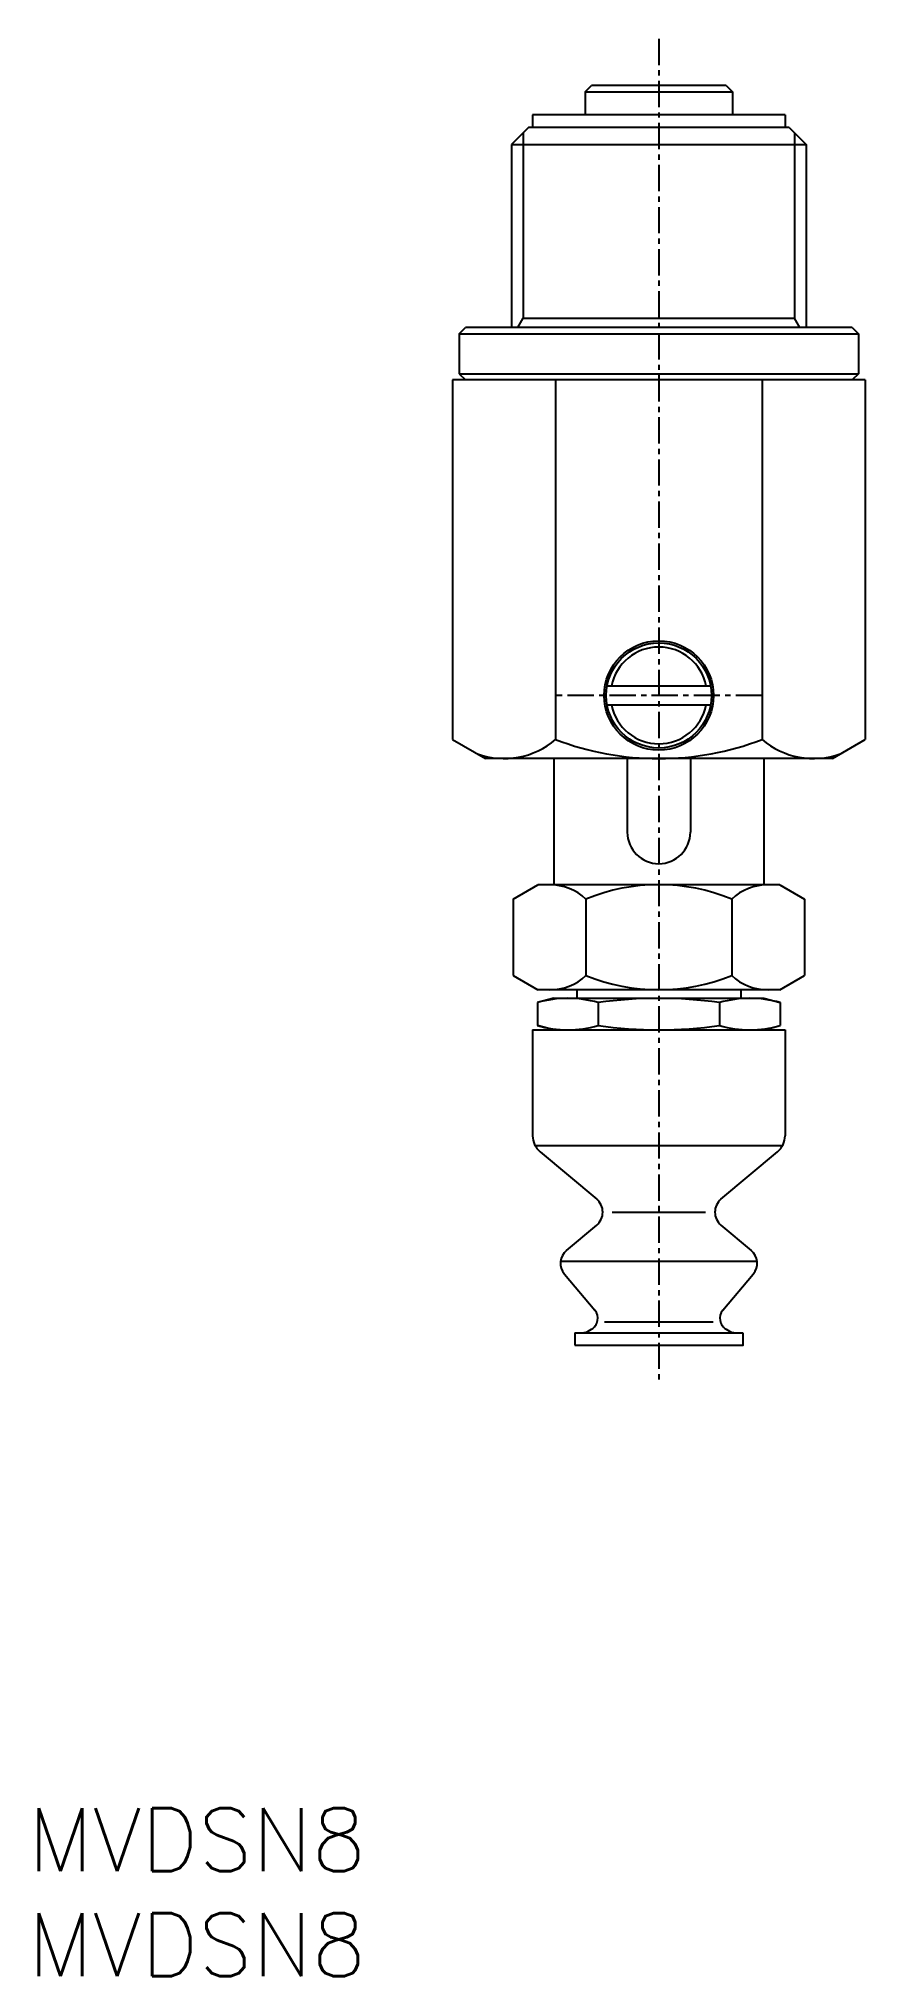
# Model space of a CAD drawing. Extents: x 0.5 to 39.8, y 0 to 92.1.
import ezdxf

# ---------------------------------------------------------------- set-up
doc = ezdxf.new("R2010")
doc.units = 0
doc.linetypes.add('CENTER', pattern=[2, 1.25, -0.25, 0.25, -0.25])
doc.layers.get('0').update_dxf_attribs({"linetype": 'CONTINUOUS'})
doc.layers.add('CENTER', color=1, linetype='CENTER')
doc.styles.get("Standard").update_dxf_attribs({"font": 'txt.shx'})

# ---------------------------------------------------------------- blocks, each defined once
blk = doc.blocks.new('*U6')
at = {"color": 7, "linetype": 'CONTINUOUS'}
blk.add_text('MVDSN8', height=3, dxfattribs=at).set_placement((0, 0))
blk = doc.blocks.new('*U7')
at = {"color": 7, "linetype": 'CONTINUOUS'}
blk.add_text('MVDSN8', height=3, dxfattribs=at).set_placement((0, 5))

msp = doc.modelspace()

# ---------------------------------------------------------------- linework, layer by layer
at = {"color": 7, "linetype": 'CONTINUOUS'}
for p, q in [((26.5, 89.6), (26.8, 89.9)), ((26.5, 89.6), (26.5, 88.5)), ((26.5, 89.6), (33.5, 89.6)), ((33.2, 89.9), (26.8, 89.9)), ((33.2, 89.9), (33.5, 89.6)), ((33.5, 89.6), (33.5, 88.5)), ((36, 88.5), (24, 88.5)), ((24, 88.5), (24, 87.9)), ((36, 88.5), (36, 87.9)), ((23.8, 87.9), (23, 87.1)), ((23.541, 87.641), (23.541, 78.838)), ((36.2, 87.9), (23.8, 87.9)), ((36.2, 87.9), (37, 87.1)), ((36.458, 87.641), (36.458, 78.838)), ((23, 87.1), (23, 78.4)), ((23, 87.1), (37, 87.1)), ((37, 87.1), (37, 78.4)), ((20.5, 78.1), (20.8, 78.4)), ((39.2, 78.4), (20.8, 78.4)), ((23.289, 78.4), (23.542, 78.838)), ((23.541, 78.838), (36.458, 78.838)), ((36.711, 78.4), (36.458, 78.838)), ((39.2, 78.4), (39.5, 78.1)), ((20.5, 78.1), (20.5, 76.2)), ((20.5, 78.1), (39.5, 78.1)), ((39.5, 78.1), (39.5, 76.2)), ((39.815, 75.9), (20.185, 75.9)), ((20.185, 75.9), (20.185, 58.804)), ((20.5, 76.2), (20.8, 75.9)), ((20.5, 76.2), (39.5, 76.2)), ((25.093, 75.9), (25.093, 58.804)), ((34.907, 75.9), (34.907, 58.804)), ((39.5, 76.2), (39.2, 75.9)), ((39.815, 75.9), (39.815, 58.804)), ((27.541, 61.35), (32.459, 61.35)), ((27.541, 60.45), (32.459, 60.45)), ((20.185, 58.804), (21.75, 57.9)), ((38.25, 57.9), (39.815, 58.804)), ((38.25, 57.9), (21.75, 57.9)), ((25, 57.9), (25, 51.9)), ((28.5, 57.9), (28.5, 54.4)), ((31.5, 57.9), (31.5, 54.4)), ((35, 57.9), (35, 51.9)), ((23.072, 51.22), (24.25, 51.9)), ((35.75, 51.9), (24.25, 51.9)), ((35.75, 51.9), (36.928, 51.22)), ((23.072, 51.22), (23.072, 47.58)), ((26.536, 51.22), (26.536, 47.58)), ((33.464, 51.22), (33.464, 47.58)), ((36.928, 51.22), (36.928, 47.58)), ((23.072, 47.58), (24.25, 46.9)), ((35.75, 46.9), (36.928, 47.58)), ((24.226, 46.293), (24.226, 45.207)), ((25, 46.5), (24.227, 46.293)), ((35.75, 46.9), (24.25, 46.9)), ((25, 46.5), (35, 46.5)), ((26.1, 46.9), (26.1, 46.5)), ((27.113, 46.293), (27.113, 45.207)), ((32.887, 46.293), (32.887, 45.207)), ((33.9, 46.9), (33.9, 46.5)), ((35, 46.5), (35.773, 46.293)), ((35.773, 46.293), (35.773, 45.207)), ((25, 45), (24.226, 45.207)), ((35, 45), (35.773, 45.207)), ((24, 45), (36, 45)), ((24, 45), (24, 39.966)), ((36, 45), (36, 39.966)), ((24.115, 39.5), (35.885, 39.5)), ((24.357, 39.2), (27.047, 36.943)), ((32.953, 36.943), (35.643, 39.2)), ((27.777, 36.33), (32.223, 36.33)), ((25.613, 34.514), (27.047, 35.718)), ((32.953, 35.718), (34.387, 34.514)), ((25.333, 34), (34.667, 34)), ((25.514, 33.387), (26.958, 31.666)), ((33.042, 31.666), (34.486, 33.387)), ((26, 30.6), (26, 30)), ((26, 30.6), (34, 30.6)), ((26.636, 30.667), (26.799, 30.761)), ((27.418, 31.119), (32.582, 31.119)), ((33.201, 30.761), (33.364, 30.667)), ((34, 30.6), (34, 30)), ((26, 30), (34, 30))]:
    msp.add_line(p, q, dxfattribs=at)
for radius in [2.6, 2.5]:
    msp.add_circle((30, 60.9), radius, dxfattribs=at)
for centre, radius, start, end in [((30, 60.9), 2.3, 11.28284, 168.71716), ((30, 60.9), 2.3, 191.28284, 348.71716), ((22.639, 61.684), 3.784, 250.42988, 310.4299), ((30, 71.679), 13.779, 249.13594, 290.86407), ((37.361, 61.684), 3.784, 229.5701, 289.57009), ((30, 54.4), 1.5, 180, 0), ((24.804, 49.355), 2.545, 47.11672, 90), ((30, 42.739), 9.161, 67.78069, 112.21931), ((35.196, 49.355), 2.545, 90, 132.88328), ((24.804, 49.445), 2.545, 270, 312.88328), ((30, 56.061), 9.161, 247.78069, 292.21931), ((35.196, 49.445), 2.545, 227.11672, 270), ((25.67, 41.37), 5.13, 73.65713, 106.34286), ((30, 26.293), 20.207, 81.7868, 98.21321), ((34.33, 41.37), 5.13, 73.65713, 106.34286), ((25.67, 50.13), 5.13, 253.65714, 286.34287), ((30, 65.207), 20.207, 261.78679, 278.2132), ((34.33, 50.13), 5.13, 253.65714, 286.34287), ((25, 39.966), 1, 180, 230.00001), ((35, 39.966), 1, 309.99999, 0), ((26.533, 36.33), 0.8, 310, 50), ((33.467, 36.33), 0.8, 130, 230), ((26.127, 33.901), 0.8, 130.00002, 220), ((33.873, 33.901), 0.8, 320, 49.99998), ((26.499, 31.281), 0.6, 299.99999, 40), ((33.501, 31.281), 0.6, 140, 240.00001), ((26.386, 31.1), 0.5, 270, 300), ((33.614, 31.1), 0.5, 240, 270)]:
    msp.add_arc(centre, radius, start, end, dxfattribs=at)
msp.add_point((34, 30), dxfattribs=at)
at = {"layer": 'CENTER', "color": 1, "linetype": 'CENTER'}
for p, q in [((30, 92.125), (30, 28.144)), ((34.907, 60.9), (25.093, 60.9))]:
    msp.add_line(p, q, dxfattribs=at)

# ---------------------------------------------------------------- block references
at = {"color": 7, "linetype": 'CONTINUOUS'}
for name in ['*U7', '*U6']:
    msp.add_blockref(name, (0, 0), dxfattribs=at)

doc.saveas('drawing.dxf')
